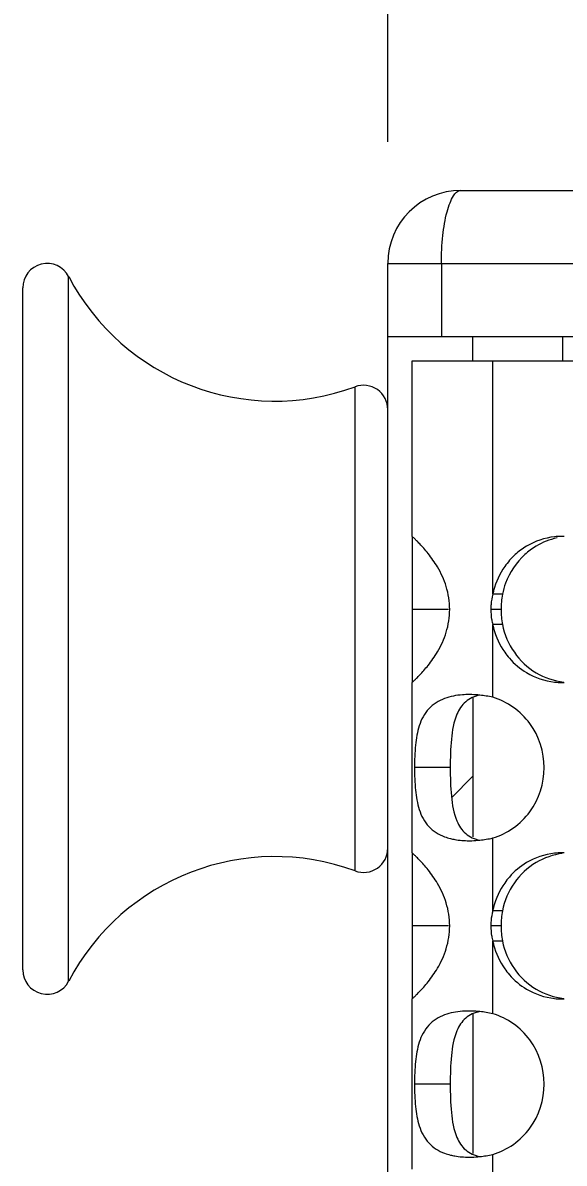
# Model space of a CAD drawing. Header units: millimetres. Extents: x 1177 to 4147, y 93 to 2194.
# Drawn here: x 1582.49 to 1604.74, y 1881.96 to 1928.77 of the extents above; entities that cross this region are included whole.
import ezdxf

# ---------------------------------------------------------------- set-up
doc = ezdxf.new("R2010")
doc.units = ezdxf.units.MM
doc.header["$LTSCALE"] = 0.1
doc.layers.get('0').update_dxf_attribs({"lineweight": 13})
doc.layers.get('Defpoints').update_dxf_attribs({"lineweight": 9})
doc.layers.add('标注', color=251, linetype='Continuous', lineweight=9)
doc.styles.get("Standard").update_dxf_attribs({"font": 'arial.ttf'})
doc.dimstyles.new('STANDARD 10', dxfattribs={"dimscale": 10, "dimtxt": 2.5, "dimasz": 1.5, "dimexe": 0.5, "dimexo": 0.5, "dimgap": 0.5, "dimtad": 1, "dimtoh": 1, "dimdec": 1, "dimzin": 9, "dimdsep": 46, "dimtxsty": 'Standard', "dimcen": 0, "dimclrd": 256, "dimclre": 256, "dimclrt": 256, "dimadec": 0, "dimazin": 0, "dimtp": 0.01, "dimtm": 0.01, "dimtfac": 1, "dimtdec": 1, "dimtofl": 0, "dimtmove": 0, "dimatfit": 3, "dimfxl": 1, "dimtolj": 1, "dimtzin": 4, "dimlwd": -1, "dimlwe": -1, "dimarcsym": 0})

# ---------------------------------------------------------------- blocks, each defined once
blk = doc.blocks.new('*D19')
at = {"layer": 'Defpoints', "color": 0, "transparency": 16777216}
for p in [(2027.49, 2011.728), (1597.49, 1918.895), (2027.49, 1918.895)]:
    blk.add_point(p, dxfattribs=at)
at = {"layer": '标注', "transparency": 16777216}
for p, q in [((1597.49, 1923.895), (1597.49, 2016.728)), ((2027.49, 1923.895), (2027.49, 2016.728)), ((1612.49, 2011.728), (2012.49, 2011.728))]:
    blk.add_line(p, q, dxfattribs=at)
for points in [[(1612.49, 2014.228), (1612.49, 2009.228), (1597.49, 2011.728)], [(2012.49, 2014.228), (2012.49, 2009.228), (2027.49, 2011.728)]]:
    blk.add_solid(points, dxfattribs=at)
at = {"layer": '标注', "transparency": 16777216, "insert": (1812.49, 2029.501), "char_height": 25, "attachment_point": 5}
blk.add_mtext('\\A1;430', dxfattribs=at)

msp = doc.modelspace()

# ---------------------------------------------------------------- linework, layer by layer
for p, q in [((1600.49, 1921.895), (2024.49, 1921.895)), ((1597.49, 1344.895), (1597.49, 1918.895)), ((1597.49, 1918.895), (2027.49, 1918.895)), ((1599.692, 1918.895), (1599.692, 1915.895)), ((1584.375, 1889.43), (1584.375, 1918.36)), ((1582.49, 1889.895), (1582.49, 1917.895)), ((1597.49, 1915.895), (2027.49, 1915.895)), ((1600.99, 1914.895), (1600.99, 1915.895)), ((1604.687, 1914.895), (1604.687, 1915.895)), ((1598.49, 1907.693), (1598.49, 1914.895)), ((1598.49, 1914.895), (2026.49, 1914.895)), ((1601.804, 1905.314), (1601.804, 1914.895)), ((1596.145, 1893.956), (1596.145, 1913.833)), ((1598.49, 1907.693), (1598.49, 1901.693)), ((1601.804, 1901.085), (1601.804, 1904.072)), ((1598.49, 1894.702), (1598.49, 1901.693)), ((1601.804, 1892.324), (1601.804, 1895.31)), ((1598.49, 1894.702), (1598.49, 1888.703)), ((1601.804, 1888.094), (1601.804, 1891.081)), ((1598.49, 1881.712), (1598.49, 1888.703)), ((1601.804, 1879.333), (1601.804, 1882.32))]:
    msp.add_line(p, q)
for centre, radius, start, end in [((1600.49, 1918.895), 3, 90, 180), ((1583.49, 1917.895), 1, 27.7213, 180), ((1592.842, 1922.809), 9.564, 207.7213, 290.2036), ((1596.49, 1912.895), 1, 0, 110.2036), ((1592.842, 1884.981), 9.564, 69.7964, 152.2787), ((1583.49, 1889.895), 1, 180, 332.2787)]:
    msp.add_arc(centre, radius, start, end)
msp.add_open_spline([(1599.692, 1918.895), (1599.692, 1919.278), (1599.729, 1919.992), (1599.859, 1920.825), (1600.032, 1921.369), (1600.175, 1921.686), (1600.363, 1921.895), (1600.49, 1921.895)], degree=3, knots=[0, 0, 0, 0, 0.35685, 0.663728, 0.785411, 0.88162, 1, 1, 1, 1])
at = {"layer": '标注'}
for p, q in [((1602.199, 1905.314), (1601.804, 1905.314)), ((1599.99, 1904.693), (1598.49, 1904.693)), ((1602.145, 1904.693), (1601.723, 1904.693)), ((1602.199, 1904.072), (1601.804, 1904.072)), ((1600.99, 1901.085), (1600.99, 1895.351)), ((1600.054, 1898.198), (1598.586, 1898.198)), ((1600.99, 1897.845), (1600.11, 1896.965)), ((1602.199, 1892.324), (1601.804, 1892.324)), ((1599.99, 1891.702), (1598.49, 1891.702)), ((1602.145, 1891.702), (1601.723, 1891.702)), ((1602.199, 1891.081), (1601.804, 1891.081)), ((1600.99, 1888.094), (1600.99, 1882.361)), ((1600.054, 1885.207), (1598.586, 1885.207))]:
    msp.add_line(p, q, dxfattribs=at)
for centre, radius, start, end in [((1604.63, 1904.864), 2.821, 120.748, 132.4865), ((1605.023, 1904.869), 2.817, 120.7784, 132.5434), ((1604.65, 1904.89), 2.802, 90.0177, 96.4449), ((1604.649, 1904.945), 2.747, 88.1301, 90.0018), ((1604.723, 1904.717), 2.979, 165.4586, 168.4449), ((1604.141, 1904.693), 2.418, 175.0848, 179.9974), ((1604.167, 1904.69), 2.444, 165.1989, 175.0623), ((1605.733, 1904.694), 3.588, 170.0517, 180.0201), ((1604.15, 1904.694), 2.428, 180.0174, 189.8517), ((1605.733, 1904.692), 3.588, 179.9799, 189.9483), ((1604.173, 1904.698), 2.451, 189.8577, 194.7995), ((1604.723, 1904.669), 2.979, 191.5551, 194.5414), ((1604.65, 1904.495), 2.802, 263.5551, 269.9823), ((1604.649, 1904.441), 2.747, 269.9982, 271.8699), ((1600.787, 1896.63), 4.569, 80.5968, 83.849), ((1600.764, 1896.489), 4.712, 77.2525, 80.6025), ((1600.787, 1899.765), 4.569, 276.151, 279.4032), ((1600.764, 1899.906), 4.712, 279.3975, 282.7475), ((1596.49, 1894.895), 1, 249.7964, 0), ((1604.65, 1891.9), 2.802, 90.0177, 96.4449), ((1604.649, 1891.955), 2.747, 88.1301, 90.0018), ((1604.167, 1891.699), 2.444, 165.1989, 175.0623), ((1604.723, 1891.727), 2.979, 165.4586, 168.4449), ((1605.733, 1891.704), 3.588, 170.0517, 180.0201), ((1604.141, 1891.702), 2.418, 175.0848, 179.9974), ((1604.15, 1891.703), 2.428, 180.0174, 189.8517), ((1605.733, 1891.701), 3.588, 179.9799, 189.9483), ((1604.173, 1891.707), 2.451, 189.8577, 194.7995), ((1604.723, 1891.678), 2.979, 191.5551, 194.5414), ((1604.65, 1891.505), 2.802, 263.5551, 269.9823), ((1604.649, 1891.45), 2.747, 269.9982, 271.8699), ((1600.787, 1883.64), 4.569, 80.5968, 83.849), ((1600.764, 1883.499), 4.712, 77.2525, 80.6025), ((1600.787, 1886.775), 4.569, 276.151, 279.4032), ((1600.764, 1886.916), 4.712, 279.3975, 282.7475)]:
    msp.add_arc(centre, radius, start, end, dxfattribs=at)
for points, knots in [([(1599.529, 1906.436), (1599.415, 1906.629), (1599.231, 1906.89), (1598.975, 1907.194), (1598.816, 1907.368), (1598.684, 1907.503), (1598.593, 1907.591), (1598.54, 1907.643), (1598.513, 1907.667), (1598.501, 1907.683), (1598.49, 1907.69), (1598.49, 1907.693)], [0, 0, 0, 0, 0.411334, 0.583273, 0.72846, 0.84462, 0.929419, 0.959592, 0.981476, 0.994971, 1, 1, 1, 1]), ([(1603.118, 1906.944), (1602.772, 1906.626), (1602.406, 1906.076), (1602.231, 1905.47), (1602.199, 1905.314)], [0, 0, 0, 0, 0.746814, 1, 1, 1, 1]), ([(1600.034, 1904.693), (1600.034, 1905.01), (1599.936, 1905.624), (1599.678, 1906.183), (1599.529, 1906.436)], [0, 0, 0, 0, 0.519273, 1, 1, 1, 1]), ([(1599.529, 1902.949), (1599.678, 1903.202), (1599.936, 1903.762), (1600.034, 1904.376), (1600.034, 1904.693)], [0, 0, 0, 0, 0.480727, 1, 1, 1, 1]), ([(1602.199, 1904.072), (1602.282, 1903.666), (1602.616, 1902.889), (1603.231, 1902.305), (1603.581, 1902.096)], [0, 0, 0, 0, 0.503847, 1, 1, 1, 1]), ([(1598.49, 1901.693), (1598.49, 1901.696), (1598.501, 1901.702), (1598.513, 1901.718), (1598.54, 1901.743), (1598.593, 1901.795), (1598.684, 1901.883), (1598.816, 1902.018), (1598.975, 1902.192), (1599.231, 1902.495), (1599.415, 1902.756), (1599.529, 1902.949)], [0, 0, 0, 0, 0.005029, 0.018524, 0.040408, 0.070581, 0.15538, 0.27154, 0.416727, 0.588666, 1, 1, 1, 1]), ([(1602.294, 1902.933), (1602.353, 1902.849), (1602.605, 1902.525), (1602.924, 1902.253), (1603.188, 1902.097)], [0, 0, 0, 0, 0.252329, 1, 1, 1, 1]), ([(1600.826, 1901.197), (1600.735, 1901.197), (1600.397, 1901.185), (1600.058, 1901.122), (1599.826, 1901.036)], [0, 0, 0, 0, 0.267795, 1, 1, 1, 1]), ([(1601.27, 1901.173), (1601.061, 1901.135), (1600.65, 1900.953), (1600.412, 1900.58), (1600.329, 1900.387)], [0, 0, 0, 0, 0.503158, 1, 1, 1, 1]), ([(1601.276, 1901.173), (1601.163, 1901.185), (1601.013, 1901.195), (1600.863, 1901.197), (1600.826, 1901.197)], [0, 0, 0, 0, 0.755047, 1, 1, 1, 1]), ([(1599.826, 1901.036), (1599.583, 1900.946), (1599.114, 1900.659), (1598.865, 1900.171), (1598.783, 1899.917)], [0, 0, 0, 0, 0.492021, 1, 1, 1, 1]), ([(1603.915, 1898.198), (1603.915, 1898.832), (1603.512, 1900.124), (1602.401, 1900.91), (1601.804, 1901.085)], [0, 0, 0, 0, 0.504977, 1, 1, 1, 1]), ([(1600.329, 1900.387), (1600.192, 1900.068), (1600.075, 1899.324), (1600.054, 1898.589), (1600.054, 1898.198)], [0, 0, 0, 0, 0.47064, 1, 1, 1, 1]), ([(1598.783, 1899.917), (1598.701, 1899.66), (1598.607, 1899.084), (1598.586, 1898.506), (1598.586, 1898.198)], [0, 0, 0, 0, 0.466285, 1, 1, 1, 1]), ([(1598.586, 1898.198), (1598.586, 1897.889), (1598.607, 1897.311), (1598.701, 1896.735), (1598.783, 1896.478)], [0, 0, 0, 0, 0.533715, 1, 1, 1, 1]), ([(1600.054, 1898.198), (1600.054, 1897.807), (1600.075, 1897.072), (1600.192, 1896.327), (1600.329, 1896.008)], [0, 0, 0, 0, 0.52936, 1, 1, 1, 1]), ([(1601.804, 1895.31), (1602.401, 1895.485), (1603.512, 1896.271), (1603.915, 1897.563), (1603.915, 1898.198)], [0, 0, 0, 0, 0.495023, 1, 1, 1, 1]), ([(1598.783, 1896.478), (1598.865, 1896.224), (1599.114, 1895.736), (1599.583, 1895.449), (1599.826, 1895.359)], [0, 0, 0, 0, 0.507979, 1, 1, 1, 1]), ([(1600.329, 1896.008), (1600.412, 1895.815), (1600.65, 1895.442), (1601.061, 1895.26), (1601.27, 1895.222)], [0, 0, 0, 0, 0.496842, 1, 1, 1, 1]), ([(1600.063, 1895.286), (1600.122, 1895.271), (1600.373, 1895.217), (1600.631, 1895.198), (1600.826, 1895.198)], [0, 0, 0, 0, 0.237726, 1, 1, 1, 1]), ([(1600.826, 1895.198), (1600.863, 1895.198), (1601.013, 1895.2), (1601.163, 1895.21), (1601.276, 1895.222)], [0, 0, 0, 0, 0.244953, 1, 1, 1, 1]), ([(1599.529, 1893.446), (1599.415, 1893.639), (1599.231, 1893.9), (1598.975, 1894.204), (1598.816, 1894.378), (1598.684, 1894.512), (1598.593, 1894.6), (1598.54, 1894.652), (1598.513, 1894.677), (1598.501, 1894.693), (1598.49, 1894.7), (1598.49, 1894.702)], [0, 0, 0, 0, 0.411334, 0.583273, 0.72846, 0.84462, 0.929419, 0.959592, 0.981476, 0.994971, 1, 1, 1, 1]), ([(1603.581, 1894.299), (1603.231, 1894.091), (1602.616, 1893.506), (1602.282, 1892.729), (1602.199, 1892.324)], [0, 0, 0, 0, 0.496153, 1, 1, 1, 1]), ([(1603.188, 1894.298), (1602.924, 1894.142), (1602.605, 1893.871), (1602.353, 1893.547), (1602.294, 1893.462)], [0, 0, 0, 0, 0.747671, 1, 1, 1, 1]), ([(1600.034, 1891.702), (1600.034, 1892.019), (1599.936, 1892.633), (1599.678, 1893.193), (1599.529, 1893.446)], [0, 0, 0, 0, 0.519273, 1, 1, 1, 1]), ([(1599.529, 1889.959), (1599.678, 1890.212), (1599.936, 1890.771), (1600.034, 1891.385), (1600.034, 1891.702)], [0, 0, 0, 0, 0.480727, 1, 1, 1, 1]), ([(1602.199, 1891.081), (1602.282, 1890.676), (1602.616, 1889.899), (1603.231, 1889.314), (1603.581, 1889.106)], [0, 0, 0, 0, 0.503847, 1, 1, 1, 1]), ([(1598.49, 1888.703), (1598.49, 1888.705), (1598.501, 1888.712), (1598.513, 1888.728), (1598.54, 1888.752), (1598.593, 1888.805), (1598.684, 1888.893), (1598.816, 1889.027), (1598.975, 1889.201), (1599.231, 1889.505), (1599.415, 1889.766), (1599.529, 1889.959)], [0, 0, 0, 0, 0.005029, 0.018524, 0.040408, 0.070581, 0.15538, 0.27154, 0.416727, 0.588666, 1, 1, 1, 1]), ([(1602.294, 1889.943), (1602.353, 1889.858), (1602.605, 1889.534), (1602.924, 1889.263), (1603.188, 1889.107)], [0, 0, 0, 0, 0.252329, 1, 1, 1, 1]), ([(1600.826, 1888.207), (1600.735, 1888.207), (1600.397, 1888.195), (1600.058, 1888.132), (1599.826, 1888.046)], [0, 0, 0, 0, 0.267795, 1, 1, 1, 1]), ([(1601.27, 1888.183), (1601.061, 1888.144), (1600.65, 1887.963), (1600.412, 1887.59), (1600.329, 1887.397)], [0, 0, 0, 0, 0.503158, 1, 1, 1, 1]), ([(1601.276, 1888.182), (1601.163, 1888.195), (1601.013, 1888.205), (1600.863, 1888.207), (1600.826, 1888.207)], [0, 0, 0, 0, 0.755047, 1, 1, 1, 1]), ([(1603.915, 1885.207), (1603.915, 1885.842), (1603.512, 1887.134), (1602.401, 1887.92), (1601.804, 1888.094)], [0, 0, 0, 0, 0.504977, 1, 1, 1, 1]), ([(1599.826, 1888.046), (1599.583, 1887.956), (1599.114, 1887.669), (1598.865, 1887.181), (1598.783, 1886.927)], [0, 0, 0, 0, 0.492021, 1, 1, 1, 1]), ([(1600.329, 1887.397), (1600.192, 1887.077), (1600.075, 1886.333), (1600.054, 1885.598), (1600.054, 1885.207)], [0, 0, 0, 0, 0.47064, 1, 1, 1, 1]), ([(1598.783, 1886.927), (1598.701, 1886.67), (1598.607, 1886.094), (1598.586, 1885.516), (1598.586, 1885.207)], [0, 0, 0, 0, 0.466285, 1, 1, 1, 1]), ([(1598.586, 1885.207), (1598.586, 1884.899), (1598.607, 1884.32), (1598.701, 1883.745), (1598.783, 1883.488)], [0, 0, 0, 0, 0.533715, 1, 1, 1, 1]), ([(1600.054, 1885.207), (1600.054, 1884.816), (1600.075, 1884.081), (1600.192, 1883.337), (1600.329, 1883.018)], [0, 0, 0, 0, 0.52936, 1, 1, 1, 1]), ([(1601.804, 1882.32), (1602.401, 1882.495), (1603.512, 1883.281), (1603.915, 1884.573), (1603.915, 1885.207)], [0, 0, 0, 0, 0.495023, 1, 1, 1, 1]), ([(1598.783, 1883.488), (1598.865, 1883.234), (1599.114, 1882.745), (1599.583, 1882.459), (1599.826, 1882.369)], [0, 0, 0, 0, 0.507979, 1, 1, 1, 1]), ([(1600.329, 1883.018), (1600.412, 1882.824), (1600.65, 1882.452), (1601.061, 1882.27), (1601.27, 1882.232)], [0, 0, 0, 0, 0.496842, 1, 1, 1, 1]), ([(1600.063, 1882.295), (1600.122, 1882.281), (1600.373, 1882.227), (1600.631, 1882.208), (1600.826, 1882.207)], [0, 0, 0, 0, 0.237726, 1, 1, 1, 1]), ([(1600.826, 1882.207), (1600.863, 1882.207), (1601.013, 1882.21), (1601.163, 1882.22), (1601.276, 1882.232)], [0, 0, 0, 0, 0.244953, 1, 1, 1, 1])]:
    msp.add_open_spline(points, degree=3, knots=knots, dxfattribs=at)
for points in [[(1604.336, 1907.674), (1603.934, 1907.629), (1603.535, 1907.495), (1603.188, 1907.289)], [(1604.446, 1907.628), (1604.143, 1907.563), (1603.847, 1907.447), (1603.581, 1907.289)], [(1602.724, 1906.945), (1602.564, 1906.797), (1602.419, 1906.631), (1602.294, 1906.452)], [(1602.294, 1906.452), (1602.087, 1906.155), (1601.93, 1905.816), (1601.839, 1905.465)], [(1601.839, 1903.92), (1601.93, 1903.57), (1602.087, 1903.23), (1602.294, 1902.933)], [(1603.188, 1902.097), (1603.535, 1901.891), (1603.934, 1901.756), (1604.336, 1901.711)], [(1603.581, 1902.096), (1603.927, 1901.891), (1604.326, 1901.756), (1604.726, 1901.711)], [(1599.826, 1895.359), (1599.903, 1895.33), (1599.983, 1895.306), (1600.063, 1895.286)], [(1604.336, 1894.684), (1603.934, 1894.639), (1603.535, 1894.505), (1603.188, 1894.298)], [(1604.66, 1894.676), (1604.283, 1894.624), (1603.909, 1894.494), (1603.581, 1894.299)], [(1602.294, 1893.462), (1602.087, 1893.165), (1601.93, 1892.826), (1601.839, 1892.475)], [(1601.839, 1890.93), (1601.93, 1890.579), (1602.087, 1890.24), (1602.294, 1889.943)], [(1603.188, 1889.107), (1603.535, 1888.9), (1603.934, 1888.766), (1604.336, 1888.721)], [(1603.581, 1889.106), (1603.927, 1888.9), (1604.326, 1888.766), (1604.726, 1888.721)], [(1599.826, 1882.369), (1599.903, 1882.34), (1599.983, 1882.316), (1600.063, 1882.295)]]:
    msp.add_open_spline(points, degree=3, dxfattribs=at)

# ---------------------------------------------------------------- dimensions: what is measured, and where the dimension line sits
dim = msp.add_linear_dim(base=(2027.49, 2011.728), p1=(1597.49, 1918.895), p2=(2027.49, 1918.895), dimstyle='STANDARD 10', dxfattribs=at)
dim.commit()
dim.dimension.update_dxf_attribs({"geometry": '*D19', "text_midpoint": (1812.49, 2029.501)})

doc.saveas('drawing.dxf')
